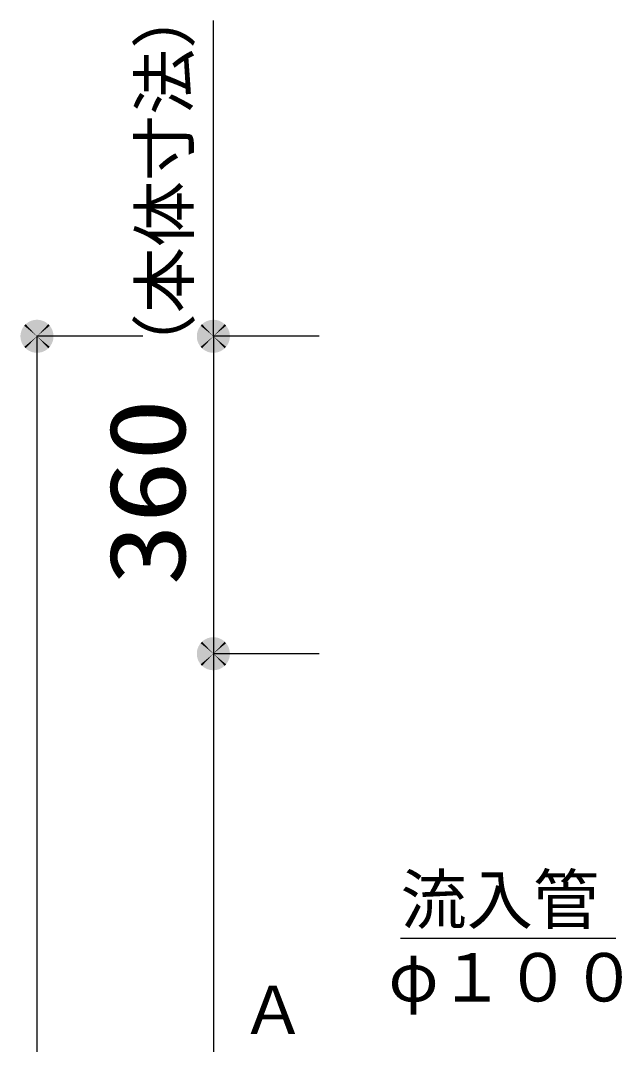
# Model space of a CAD drawing. Units: millimetres, scale not verified. Extents: x -8093 to 8093, y -5792 to 5792.
# Drawn here: x -7018 to -6351, y 894 to 2055 of the extents above; entities that cross this region are included whole.
import ezdxf
from ezdxf.enums import TextEntityAlignment as Align

# ---------------------------------------------------------------- set-up
doc = ezdxf.new("R2010")
doc.units = ezdxf.units.MM
doc.header["$LTSCALE"] = 30
doc.layers.add('0-1_00クル-フ-0躯体', color=3, linetype='Continuous', lineweight=25)
doc.layers.add('0-3_00クル-フ-6寸法', color=132, linetype='Continuous', lineweight=25)
doc.styles.add('ＭＳ ゴシック', font='')
doc.styles.get('ＭＳ ゴシック').set_extended_font_data('MS Gothic')

msp = doc.modelspace()

# ---------------------------------------------------------------- linework, layer by layer
at = {"layer": '0-1_00クル-フ-0躯体', "color": 4}
msp.add_line((-6315.63, 1014.39), (-6587.02, 1014.39), dxfattribs=at)
at = {"layer": '0-3_00クル-フ-6寸法', "color": 4}
for p, q in [((-6799.34, 1697.19), (-6799.34, 2055.36)), ((-6879.34, 1697.19), (-6999.34, 1697.19)), ((-6999.34, 1697.19), (-6999.34, -222.81)), ((-6679.34, 1697.19), (-6799.34, 1697.19)), ((-6799.34, 1697.19), (-6799.34, 1337.19)), ((-6679.34, 1337.19), (-6799.34, 1337.19)), ((-6679.34, 1337.19), (-6799.34, 1337.19)), ((-6799.34, 1337.19), (-6799.34, 137.19))]:
    msp.add_line(p, q, dxfattribs=at)
at = {"layer": '0-3_00クル-フ-6寸法'}
for points in [[(-6999.34, 1697.19), (-7016.31, 1705.18), (-7015.17, 1707.24)], [(-6999.34, 1697.19), (-7015.17, 1707.24), (-7013.79, 1709.15)], [(-6999.34, 1697.19), (-7013.79, 1709.15), (-7012.18, 1710.86)], [(-6999.34, 1697.19), (-7012.18, 1710.86), (-7010.36, 1712.36)], [(-6999.34, 1697.19), (-7010.36, 1712.36), (-7008.38, 1713.63)], [(-6999.34, 1697.19), (-7008.38, 1713.63), (-7006.25, 1714.63)], [(-6999.34, 1697.19), (-7006.25, 1714.63), (-7004.01, 1715.36)], [(-6999.34, 1697.19), (-7004.01, 1715.36), (-7001.69, 1715.8)], [(-6999.34, 1697.19), (-7001.69, 1715.8), (-6999.34, 1715.94)], [(-6999.34, 1697.19), (-6999.34, 1715.94), (-6996.99, 1715.8)], [(-6999.34, 1697.19), (-6996.99, 1715.8), (-6994.68, 1715.36)], [(-6999.34, 1697.19), (-6994.68, 1715.36), (-6992.44, 1714.63)], [(-6999.34, 1697.19), (-6992.44, 1714.63), (-6990.31, 1713.63)], [(-6999.34, 1697.19), (-6990.31, 1713.63), (-6988.32, 1712.36)], [(-6999.34, 1697.19), (-6988.32, 1712.36), (-6986.51, 1710.86)], [(-6999.34, 1697.19), (-6986.51, 1710.86), (-6984.9, 1709.15)], [(-6999.34, 1697.19), (-6984.9, 1709.15), (-6983.51, 1707.24)], [(-6999.34, 1697.19), (-6983.51, 1707.24), (-6982.38, 1705.18)], [(-6799.34, 1697.19), (-6816.31, 1705.18), (-6815.17, 1707.24)], [(-6799.34, 1697.19), (-6815.17, 1707.24), (-6813.79, 1709.15)], [(-6799.34, 1697.19), (-6813.79, 1709.15), (-6812.18, 1710.86)], [(-6799.34, 1697.19), (-6812.18, 1710.86), (-6810.36, 1712.36)], [(-6799.34, 1697.19), (-6810.36, 1712.36), (-6808.38, 1713.63)], [(-6799.34, 1697.19), (-6808.38, 1713.63), (-6806.25, 1714.63)], [(-6799.34, 1697.19), (-6806.25, 1714.63), (-6804.01, 1715.36)], [(-6799.34, 1697.19), (-6804.01, 1715.36), (-6801.69, 1715.8)], [(-6799.34, 1697.19), (-6801.69, 1715.8), (-6799.34, 1715.94)], [(-6799.34, 1697.19), (-6799.34, 1715.94), (-6796.99, 1715.8)], [(-6799.34, 1697.19), (-6796.99, 1715.8), (-6794.68, 1715.36)], [(-6799.34, 1697.19), (-6794.68, 1715.36), (-6792.44, 1714.63)], [(-6799.34, 1697.19), (-6792.44, 1714.63), (-6790.31, 1713.63)], [(-6799.34, 1697.19), (-6790.31, 1713.63), (-6788.32, 1712.36)], [(-6799.34, 1697.19), (-6788.32, 1712.36), (-6786.51, 1710.86)], [(-6799.34, 1697.19), (-6786.51, 1710.86), (-6784.9, 1709.15)], [(-6799.34, 1697.19), (-6784.9, 1709.15), (-6783.51, 1707.24)], [(-6799.34, 1697.19), (-6783.51, 1707.24), (-6782.38, 1705.18)], [(-6999.34, 1697.19), (-7018.06, 1698.37), (-7017.76, 1700.71)], [(-6999.34, 1697.19), (-7018.06, 1696.02), (-7018.06, 1698.37)], [(-6999.34, 1697.19), (-7017.76, 1693.68), (-7018.06, 1696.02)], [(-6999.34, 1697.19), (-7017.76, 1700.71), (-7017.18, 1702.99)], [(-6999.34, 1697.19), (-7017.18, 1691.4), (-7017.76, 1693.68)], [(-6999.34, 1697.19), (-7017.18, 1702.99), (-7016.31, 1705.18)], [(-6999.34, 1697.19), (-7016.31, 1689.21), (-7017.18, 1691.4)], [(-6999.34, 1697.19), (-7015.17, 1687.15), (-7016.31, 1689.21)], [(-6999.34, 1697.19), (-7013.79, 1685.24), (-7015.17, 1687.15)], [(-6999.34, 1697.19), (-7012.18, 1683.53), (-7013.79, 1685.24)], [(-6999.34, 1697.19), (-7010.36, 1682.03), (-7012.18, 1683.53)], [(-6999.34, 1697.19), (-7008.38, 1680.76), (-7010.36, 1682.03)], [(-6999.34, 1697.19), (-7006.25, 1679.76), (-7008.38, 1680.76)], [(-6999.34, 1697.19), (-7004.01, 1679.03), (-7006.25, 1679.76)], [(-6999.34, 1697.19), (-7001.69, 1678.59), (-7004.01, 1679.03)], [(-6999.34, 1697.19), (-6999.34, 1678.44), (-7001.69, 1678.59)], [(-6999.34, 1697.19), (-6982.38, 1705.18), (-6981.51, 1702.99)], [(-6999.34, 1697.19), (-6981.51, 1702.99), (-6980.93, 1700.71)], [(-6999.34, 1697.19), (-6980.93, 1700.71), (-6980.63, 1698.37)], [(-6999.34, 1697.19), (-6980.63, 1698.37), (-6980.63, 1696.02)], [(-6999.34, 1697.19), (-6996.99, 1678.59), (-6999.34, 1678.44)], [(-6999.34, 1697.19), (-6994.68, 1679.03), (-6996.99, 1678.59)], [(-6999.34, 1697.19), (-6992.44, 1679.76), (-6994.68, 1679.03)], [(-6999.34, 1697.19), (-6990.31, 1680.76), (-6992.44, 1679.76)], [(-6999.34, 1697.19), (-6988.32, 1682.03), (-6990.31, 1680.76)], [(-6999.34, 1697.19), (-6986.51, 1683.53), (-6988.32, 1682.03)], [(-6999.34, 1697.19), (-6984.9, 1685.24), (-6986.51, 1683.53)], [(-6999.34, 1697.19), (-6983.51, 1687.15), (-6984.9, 1685.24)], [(-6999.34, 1697.19), (-6982.38, 1689.21), (-6983.51, 1687.15)], [(-6999.34, 1697.19), (-6981.51, 1691.4), (-6982.38, 1689.21)], [(-6999.34, 1697.19), (-6980.93, 1693.68), (-6981.51, 1691.4)], [(-6999.34, 1697.19), (-6980.63, 1696.02), (-6980.93, 1693.68)], [(-6799.34, 1697.19), (-6818.06, 1698.37), (-6817.76, 1700.71)], [(-6799.34, 1697.19), (-6818.06, 1696.02), (-6818.06, 1698.37)], [(-6799.34, 1697.19), (-6817.76, 1693.68), (-6818.06, 1696.02)], [(-6799.34, 1697.19), (-6817.76, 1700.71), (-6817.18, 1702.99)], [(-6799.34, 1697.19), (-6817.18, 1691.4), (-6817.76, 1693.68)], [(-6799.34, 1697.19), (-6817.18, 1702.99), (-6816.31, 1705.18)], [(-6799.34, 1697.19), (-6816.31, 1689.21), (-6817.18, 1691.4)], [(-6799.34, 1697.19), (-6815.17, 1687.15), (-6816.31, 1689.21)], [(-6799.34, 1697.19), (-6813.79, 1685.24), (-6815.17, 1687.15)], [(-6799.34, 1697.19), (-6812.18, 1683.53), (-6813.79, 1685.24)], [(-6799.34, 1697.19), (-6810.36, 1682.03), (-6812.18, 1683.53)], [(-6799.34, 1697.19), (-6808.38, 1680.76), (-6810.36, 1682.03)], [(-6799.34, 1697.19), (-6806.25, 1679.76), (-6808.38, 1680.76)], [(-6799.34, 1697.19), (-6804.01, 1679.03), (-6806.25, 1679.76)], [(-6799.34, 1697.19), (-6801.69, 1678.59), (-6804.01, 1679.03)], [(-6799.34, 1697.19), (-6799.34, 1678.44), (-6801.69, 1678.59)], [(-6799.34, 1697.19), (-6782.38, 1705.18), (-6781.51, 1702.99)], [(-6799.34, 1697.19), (-6781.51, 1702.99), (-6780.93, 1700.71)], [(-6799.34, 1697.19), (-6780.93, 1700.71), (-6780.63, 1698.37)], [(-6799.34, 1697.19), (-6780.63, 1698.37), (-6780.63, 1696.02)], [(-6799.34, 1697.19), (-6796.99, 1678.59), (-6799.34, 1678.44)], [(-6799.34, 1697.19), (-6794.68, 1679.03), (-6796.99, 1678.59)], [(-6799.34, 1697.19), (-6792.44, 1679.76), (-6794.68, 1679.03)], [(-6799.34, 1697.19), (-6790.31, 1680.76), (-6792.44, 1679.76)], [(-6799.34, 1697.19), (-6788.32, 1682.03), (-6790.31, 1680.76)], [(-6799.34, 1697.19), (-6786.51, 1683.53), (-6788.32, 1682.03)], [(-6799.34, 1697.19), (-6784.9, 1685.24), (-6786.51, 1683.53)], [(-6799.34, 1697.19), (-6783.51, 1687.15), (-6784.9, 1685.24)], [(-6799.34, 1697.19), (-6782.38, 1689.21), (-6783.51, 1687.15)], [(-6799.34, 1697.19), (-6781.51, 1691.4), (-6782.38, 1689.21)], [(-6799.34, 1697.19), (-6780.93, 1693.68), (-6781.51, 1691.4)], [(-6799.34, 1697.19), (-6780.63, 1696.02), (-6780.93, 1693.68)], [(-6799.34, 1337.19), (-6816.31, 1345.18), (-6815.17, 1347.24)], [(-6799.34, 1337.19), (-6816.31, 1345.18), (-6815.17, 1347.24)], [(-6799.34, 1337.19), (-6815.17, 1347.24), (-6813.79, 1349.15)], [(-6799.34, 1337.19), (-6815.17, 1347.24), (-6813.79, 1349.15)], [(-6799.34, 1337.19), (-6813.79, 1349.15), (-6812.18, 1350.86)], [(-6799.34, 1337.19), (-6813.79, 1349.15), (-6812.18, 1350.86)], [(-6799.34, 1337.19), (-6812.18, 1350.86), (-6810.36, 1352.36)], [(-6799.34, 1337.19), (-6812.18, 1350.86), (-6810.36, 1352.36)], [(-6799.34, 1337.19), (-6810.36, 1352.36), (-6808.38, 1353.63)], [(-6799.34, 1337.19), (-6810.36, 1352.36), (-6808.38, 1353.63)], [(-6799.34, 1337.19), (-6808.38, 1353.63), (-6806.25, 1354.63)], [(-6799.34, 1337.19), (-6808.38, 1353.63), (-6806.25, 1354.63)], [(-6799.34, 1337.19), (-6806.25, 1354.63), (-6804.01, 1355.36)], [(-6799.34, 1337.19), (-6806.25, 1354.63), (-6804.01, 1355.36)], [(-6799.34, 1337.19), (-6804.01, 1355.36), (-6801.69, 1355.8)], [(-6799.34, 1337.19), (-6804.01, 1355.36), (-6801.69, 1355.8)], [(-6799.34, 1337.19), (-6801.69, 1355.8), (-6799.34, 1355.94)], [(-6799.34, 1337.19), (-6801.69, 1355.8), (-6799.34, 1355.94)], [(-6799.34, 1337.19), (-6799.34, 1355.94), (-6796.99, 1355.8)], [(-6799.34, 1337.19), (-6799.34, 1355.94), (-6796.99, 1355.8)], [(-6799.34, 1337.19), (-6796.99, 1355.8), (-6794.68, 1355.36)], [(-6799.34, 1337.19), (-6796.99, 1355.8), (-6794.68, 1355.36)], [(-6799.34, 1337.19), (-6794.68, 1355.36), (-6792.44, 1354.63)], [(-6799.34, 1337.19), (-6794.68, 1355.36), (-6792.44, 1354.63)], [(-6799.34, 1337.19), (-6792.44, 1354.63), (-6790.31, 1353.63)], [(-6799.34, 1337.19), (-6792.44, 1354.63), (-6790.31, 1353.63)], [(-6799.34, 1337.19), (-6790.31, 1353.63), (-6788.32, 1352.36)], [(-6799.34, 1337.19), (-6790.31, 1353.63), (-6788.32, 1352.36)], [(-6799.34, 1337.19), (-6788.32, 1352.36), (-6786.51, 1350.86)], [(-6799.34, 1337.19), (-6788.32, 1352.36), (-6786.51, 1350.86)], [(-6799.34, 1337.19), (-6786.51, 1350.86), (-6784.9, 1349.15)], [(-6799.34, 1337.19), (-6786.51, 1350.86), (-6784.9, 1349.15)], [(-6799.34, 1337.19), (-6784.9, 1349.15), (-6783.51, 1347.24)], [(-6799.34, 1337.19), (-6784.9, 1349.15), (-6783.51, 1347.24)], [(-6799.34, 1337.19), (-6783.51, 1347.24), (-6782.38, 1345.18)], [(-6799.34, 1337.19), (-6783.51, 1347.24), (-6782.38, 1345.18)], [(-6799.34, 1337.19), (-6818.06, 1338.37), (-6817.76, 1340.71)], [(-6799.34, 1337.19), (-6818.06, 1338.37), (-6817.76, 1340.71)], [(-6799.34, 1337.19), (-6818.06, 1336.02), (-6818.06, 1338.37)], [(-6799.34, 1337.19), (-6818.06, 1336.02), (-6818.06, 1338.37)], [(-6799.34, 1337.19), (-6817.76, 1333.68), (-6818.06, 1336.02)], [(-6799.34, 1337.19), (-6817.76, 1333.68), (-6818.06, 1336.02)], [(-6799.34, 1337.19), (-6817.76, 1340.71), (-6817.18, 1342.99)], [(-6799.34, 1337.19), (-6817.76, 1340.71), (-6817.18, 1342.99)], [(-6799.34, 1337.19), (-6817.18, 1331.4), (-6817.76, 1333.68)], [(-6799.34, 1337.19), (-6817.18, 1331.4), (-6817.76, 1333.68)], [(-6799.34, 1337.19), (-6817.18, 1342.99), (-6816.31, 1345.18)], [(-6799.34, 1337.19), (-6817.18, 1342.99), (-6816.31, 1345.18)], [(-6799.34, 1337.19), (-6816.31, 1329.21), (-6817.18, 1331.4)], [(-6799.34, 1337.19), (-6816.31, 1329.21), (-6817.18, 1331.4)], [(-6799.34, 1337.19), (-6815.17, 1327.15), (-6816.31, 1329.21)], [(-6799.34, 1337.19), (-6815.17, 1327.15), (-6816.31, 1329.21)], [(-6799.34, 1337.19), (-6813.79, 1325.24), (-6815.17, 1327.15)], [(-6799.34, 1337.19), (-6813.79, 1325.24), (-6815.17, 1327.15)], [(-6799.34, 1337.19), (-6812.18, 1323.53), (-6813.79, 1325.24)], [(-6799.34, 1337.19), (-6812.18, 1323.53), (-6813.79, 1325.24)], [(-6799.34, 1337.19), (-6810.36, 1322.03), (-6812.18, 1323.53)], [(-6799.34, 1337.19), (-6810.36, 1322.03), (-6812.18, 1323.53)], [(-6799.34, 1337.19), (-6808.38, 1320.76), (-6810.36, 1322.03)], [(-6799.34, 1337.19), (-6808.38, 1320.76), (-6810.36, 1322.03)], [(-6799.34, 1337.19), (-6806.25, 1319.76), (-6808.38, 1320.76)], [(-6799.34, 1337.19), (-6806.25, 1319.76), (-6808.38, 1320.76)], [(-6799.34, 1337.19), (-6804.01, 1319.03), (-6806.25, 1319.76)], [(-6799.34, 1337.19), (-6804.01, 1319.03), (-6806.25, 1319.76)], [(-6799.34, 1337.19), (-6801.69, 1318.59), (-6804.01, 1319.03)], [(-6799.34, 1337.19), (-6801.69, 1318.59), (-6804.01, 1319.03)], [(-6799.34, 1337.19), (-6799.34, 1318.44), (-6801.69, 1318.59)], [(-6799.34, 1337.19), (-6799.34, 1318.44), (-6801.69, 1318.59)], [(-6799.34, 1337.19), (-6782.38, 1345.18), (-6781.51, 1342.99)], [(-6799.34, 1337.19), (-6782.38, 1345.18), (-6781.51, 1342.99)], [(-6799.34, 1337.19), (-6781.51, 1342.99), (-6780.93, 1340.71)], [(-6799.34, 1337.19), (-6781.51, 1342.99), (-6780.93, 1340.71)], [(-6799.34, 1337.19), (-6780.93, 1340.71), (-6780.63, 1338.37)], [(-6799.34, 1337.19), (-6780.93, 1340.71), (-6780.63, 1338.37)], [(-6799.34, 1337.19), (-6780.63, 1338.37), (-6780.63, 1336.02)], [(-6799.34, 1337.19), (-6780.63, 1338.37), (-6780.63, 1336.02)], [(-6799.34, 1337.19), (-6796.99, 1318.59), (-6799.34, 1318.44)], [(-6799.34, 1337.19), (-6794.68, 1319.03), (-6796.99, 1318.59)], [(-6799.34, 1337.19), (-6792.44, 1319.76), (-6794.68, 1319.03)], [(-6799.34, 1337.19), (-6790.31, 1320.76), (-6792.44, 1319.76)], [(-6799.34, 1337.19), (-6788.32, 1322.03), (-6790.31, 1320.76)], [(-6799.34, 1337.19), (-6786.51, 1323.53), (-6788.32, 1322.03)], [(-6799.34, 1337.19), (-6784.9, 1325.24), (-6786.51, 1323.53)], [(-6799.34, 1337.19), (-6783.51, 1327.15), (-6784.9, 1325.24)], [(-6799.34, 1337.19), (-6782.38, 1329.21), (-6783.51, 1327.15)], [(-6799.34, 1337.19), (-6781.51, 1331.4), (-6782.38, 1329.21)], [(-6799.34, 1337.19), (-6780.93, 1333.68), (-6781.51, 1331.4)], [(-6799.34, 1337.19), (-6780.63, 1336.02), (-6780.93, 1333.68)], [(-6799.34, 1337.19), (-6796.99, 1318.59), (-6799.34, 1318.44)], [(-6799.34, 1337.19), (-6794.68, 1319.03), (-6796.99, 1318.59)], [(-6799.34, 1337.19), (-6792.44, 1319.76), (-6794.68, 1319.03)], [(-6799.34, 1337.19), (-6790.31, 1320.76), (-6792.44, 1319.76)], [(-6799.34, 1337.19), (-6788.32, 1322.03), (-6790.31, 1320.76)], [(-6799.34, 1337.19), (-6786.51, 1323.53), (-6788.32, 1322.03)], [(-6799.34, 1337.19), (-6784.9, 1325.24), (-6786.51, 1323.53)], [(-6799.34, 1337.19), (-6783.51, 1327.15), (-6784.9, 1325.24)], [(-6799.34, 1337.19), (-6782.38, 1329.21), (-6783.51, 1327.15)], [(-6799.34, 1337.19), (-6781.51, 1331.4), (-6782.38, 1329.21)], [(-6799.34, 1337.19), (-6780.93, 1333.68), (-6781.51, 1331.4)], [(-6799.34, 1337.19), (-6780.63, 1336.02), (-6780.93, 1333.68)]]:
    msp.add_solid(points, dxfattribs=at)

# ---------------------------------------------------------------- texts
at = {"layer": '0-1_00クル-フ-0躯体', "color": 4, "style": 'ＭＳ ゴシック'}
for s, p in [('流入管', (-6587.02, 1014.39)), ('φ１００', (-6600.78, 926.27)), ('Ａ', (-6768.99, 889.28))]:
    msp.add_text(s, height=54.99, dxfattribs=at).set_placement(p, align=Align.BOTTOM_LEFT)
at = {"layer": '0-3_00クル-フ-6寸法', "color": 4, "style": 'ＭＳ ゴシック'}
msp.add_text('（本体寸法）', height=54.99, rotation=90, dxfattribs=at).set_placement((-6810.83, 1648.31), align=Align.BOTTOM_LEFT)
at = {"layer": '0-3_00クル-フ-6寸法', "color": 3, "style": 'ＭＳ ゴシック', "width": 1.2}
msp.add_text('360', height=86.66, rotation=90, dxfattribs=at).set_placement((-6805.19, 1414.34), align=Align.BOTTOM_LEFT)

doc.saveas('drawing.dxf')
